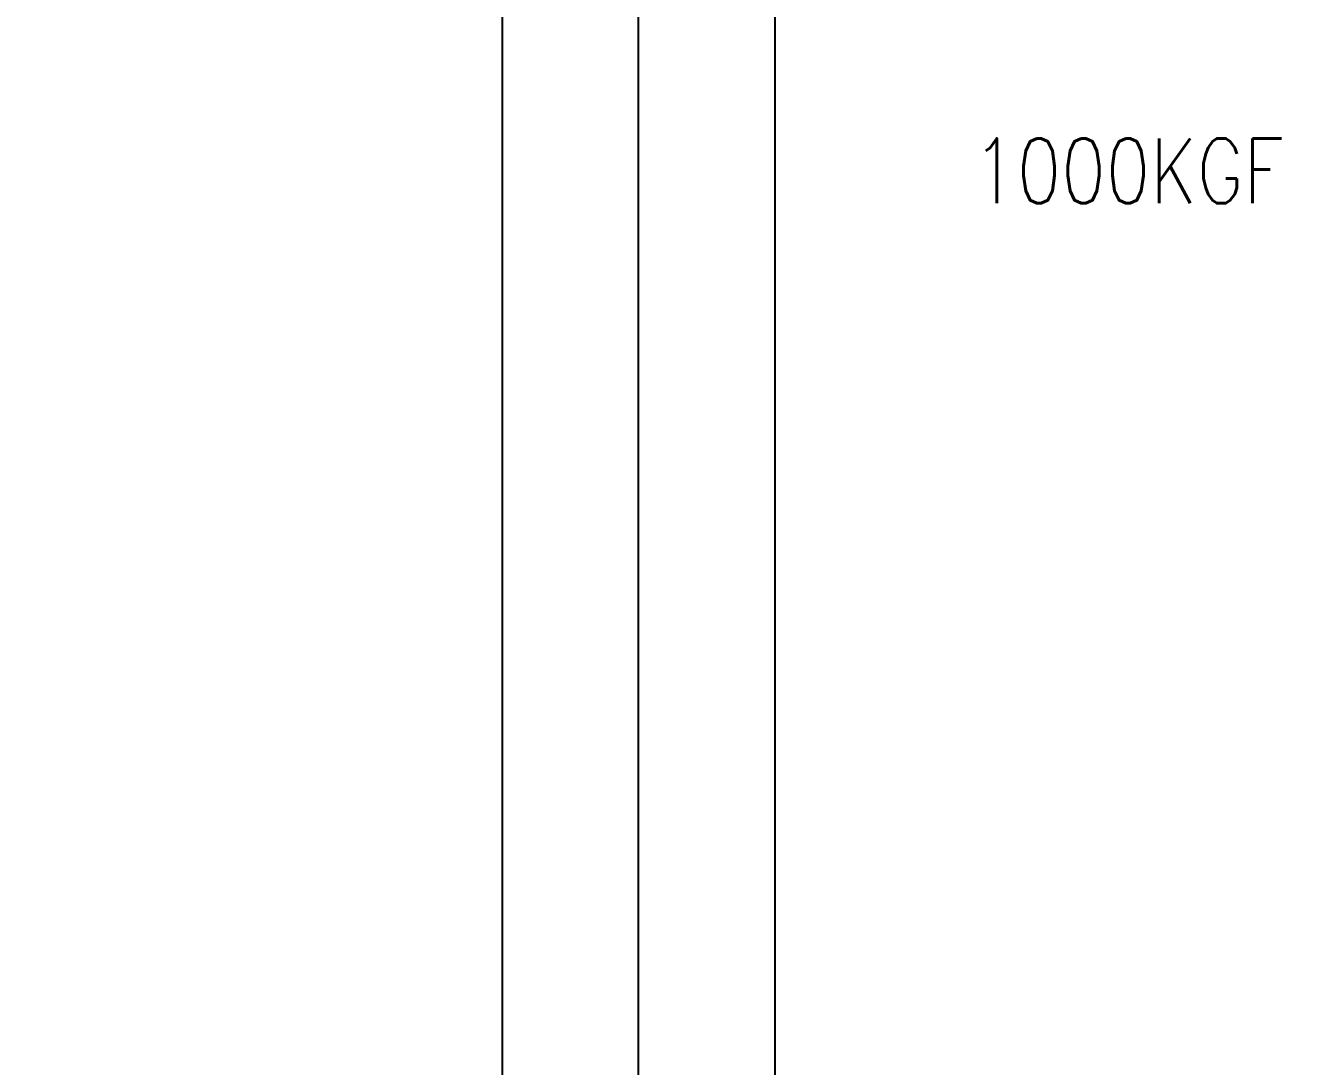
# Model space of a CAD drawing. Header units: millimetres. Extents: x -37020 to 35906, y -101 to 52234.
# Drawn here: x -94.895 to -92.926, y 406.216 to 407.821 of the extents above; entities that cross this region are included whole.
import ezdxf

# ---------------------------------------------------------------- set-up
doc = ezdxf.new("R2010")
doc.units = ezdxf.units.MM
doc.header["$PDMODE"] = 35
doc.header["$PDSIZE"] = 1
doc.linetypes.add('CENTER', pattern=[50.8, 31.75, -6.35, 6.35, -6.35])
doc.linetypes.add('CENTER2', pattern=[28.575, 19.05, -3.175, 3.175, -3.175])
for name, color, linetype in [('0_EJES', 1, 'CENTER2'), ('GE-Cotas', 1, 'Continuous'), ('M0_EQUIPOS', 2, 'Continuous'), ('M_DIM', 1, 'Continuous')]:
    doc.layers.add(name, color=color, linetype=linetype)
doc.styles.add('Romans', font='romans.shx', dxfattribs={"width": 0.8})
doc.styles.add('STYLE-MSF', font='simplex.shx', dxfattribs={"width": 0.8})
doc.dimstyles.new('COTAS GENERAL', dxfattribs={"dimscale": 0.1, "dimtxt": 2.5, "dimasz": 2.5, "dimexe": 1, "dimexo": 1, "dimgap": 1.25, "dimtad": 1, "dimzin": 1, "dimdsep": 46, "dimtxsty": 'Romans', "dimcen": 1, "dimclrd": 2, "dimclre": 1, "dimclrt": 3, "dimaunit": 1, "dimadec": 3, "dimazin": 0, "dimtfac": 1, "dimtix": 1, "dimtmove": 0, "dimatfit": 0, "dimfxl": 1, "dimtolj": 1, "dimarcsym": 0})

# ---------------------------------------------------------------- blocks, each defined once
blk = doc.blocks.new('*D324')
at = {"layer": 'Defpoints', "color": 0, "transparency": 16777216}
for p in [(-89.423, 408.3749), (-88.3049, 408.2248), (-93.9496, 403.0248)]:
    blk.add_point(p, dxfattribs=at)
at = {"layer": 'GE-Cotas', "color": 1, "lineweight": -2, "transparency": 16777216}
for p, q in [((-89.223, 408.3749), (-90.1906, 408.3749)), ((-89.023, 408.2248), (-89.223, 408.3749)), ((-88.3549, 408.2248), (-89.023, 408.2248))]:
    blk.add_line(p, q, dxfattribs=at)
at = {"layer": 'GE-Cotas', "color": 3, "linetype": 'Continuous', "transparency": 16777216, "insert": (-89.8381, 408.4999), "char_height": 0.125, "attachment_point": 5, "style": 'Romans'}
blk.add_mtext('\\A1;{\\Fsimplex|c0;+ ~}5200', dxfattribs=at)
blk = doc.blocks.new('*D325')
at = {"layer": 'Defpoints', "color": 0, "transparency": 16777216}
for p in [(-94.2604, 408.2326), (-94.9465, 407.8617), (-93.9496, 403.0326)]:
    blk.add_point(p, dxfattribs=at)
at = {"layer": 'GE-Cotas', "color": 1, "lineweight": -2, "transparency": 16777216}
for p, q in [((-94.5465, 408.2326), (-94.7465, 407.8617)), ((-94.3104, 408.2326), (-94.5465, 408.2326)), ((-94.7465, 407.8617), (-95.4811, 407.8617))]:
    blk.add_line(p, q, dxfattribs=at)
at = {"layer": 'GE-Cotas', "color": 3, "linetype": 'Continuous', "transparency": 16777216, "insert": (-95.2451, 407.9867), "char_height": 0.125, "attachment_point": 5, "style": 'Romans'}
blk.add_mtext('\\A1;+5200', dxfattribs=at)
blk = doc.blocks.new('*D326')
at = {"layer": 'Defpoints', "color": 0, "transparency": 16777216}
for p in [(-94.9666, 410.7591), (-94.2604, 410.5627), (-93.9496, 403.0326)]:
    blk.add_point(p, dxfattribs=at)
at = {"layer": 'GE-Cotas', "color": 1, "lineweight": -2, "transparency": 16777216}
for p, q in [((-94.7666, 410.7591), (-95.5011, 410.7591)), ((-94.5666, 410.5627), (-94.7666, 410.7591)), ((-94.3104, 410.5627), (-94.5666, 410.5627))]:
    blk.add_line(p, q, dxfattribs=at)
at = {"layer": 'GE-Cotas', "color": 3, "linetype": 'Continuous', "transparency": 16777216, "insert": (-95.2651, 410.8841), "char_height": 0.125, "attachment_point": 5, "style": 'Romans'}
blk.add_mtext('\\A1;+7530', dxfattribs=at)
blk = doc.blocks.new('*D328')
at = {"layer": 'Defpoints', "color": 0, "transparency": 16777216}
for p in [(-89.4899, 409.4498), (-88.4282, 409.1923), (-93.9496, 403.3926)]:
    blk.add_point(p, dxfattribs=at)
at = {"layer": 'GE-Cotas', "color": 1, "lineweight": -2, "transparency": 16777216}
for p, q in [((-89.2899, 409.4498), (-90.2574, 409.4498)), ((-89.0899, 409.1923), (-89.2899, 409.4498)), ((-88.4782, 409.1923), (-89.0899, 409.1923))]:
    blk.add_line(p, q, dxfattribs=at)
at = {"layer": 'GE-Cotas', "color": 3, "linetype": 'Continuous', "transparency": 16777216, "insert": (-89.9049, 409.5748), "char_height": 0.125, "attachment_point": 5, "style": 'Romans'}
blk.add_mtext('\\A1;{\\Fsimplex|c0;+ ~}5800', dxfattribs=at)
blk = doc.blocks.new('*D329')
at = {"layer": 'Defpoints', "color": 0, "transparency": 16777216}
for p in [(-95.4662, 409.4975), (-94.2604, 409.1923), (-93.9496, 403.0326)]:
    blk.add_point(p, dxfattribs=at)
at = {"layer": 'GE-Cotas', "color": 1, "lineweight": -2, "transparency": 16777216}
for p, q in [((-95.2662, 409.4975), (-96.0008, 409.4975)), ((-95.0662, 409.1923), (-95.2662, 409.4975)), ((-94.3104, 409.1923), (-95.0662, 409.1923))]:
    blk.add_line(p, q, dxfattribs=at)
at = {"layer": 'GE-Cotas', "color": 3, "linetype": 'Continuous', "transparency": 16777216, "insert": (-95.7648, 409.6225), "char_height": 0.125, "attachment_point": 5, "style": 'Romans'}
blk.add_mtext('\\A1;+6160', dxfattribs=at)
blk = doc.blocks.new('POSTE')
at = {"layer": 'M0_EQUIPOS', "color": 3}
for p, q in [((-0.21, -2.2216), (-0.21, 8.7784)), ((0.21, 8.7784), (0.21, -2.2216))]:
    blk.add_line(p, q, dxfattribs=at)

msp = doc.modelspace()

# ---------------------------------------------------------------- linework, layer by layer
at = {"layer": '0_EJES', "linetype": 'CENTER'}
msp.add_line((-93.9496, 400.3826), (-93.9496, 411.3826), dxfattribs=at)

# ---------------------------------------------------------------- block references
msp.add_blockref('POSTE', (-93.9496, 402.6042))

# ---------------------------------------------------------------- texts
at = {"layer": 'M_DIM', "color": 3, "style": 'STYLE-MSF', "width": 0.8}
msp.add_text('1000KGF', height=0.1, dxfattribs=at).set_placement((-93.4348, 407.5472))

# ---------------------------------------------------------------- dimensions: what is measured, and where the dimension line sits
at = {"layer": 'GE-Cotas'}
for feature_location, offset, origin, text, picture, middle in [((-94.2604, 410.5627), (-0.7062, 0.1964), (-93.9496, 403.0326), '+<>', '*D326', (-95.2651, 410.8841)), ((-88.4282, 409.1923), (-1.0617, 0.2575), (-93.9496, 403.3926), '{\\Fsimplex|c0;+ ~}<>', '*D328', (-89.9049, 409.5748)), ((-94.2604, 409.1923), (-1.2058, 0.3052), (-93.9496, 403.0326), '+<>', '*D329', (-95.7648, 409.6225)), ((-88.3049, 408.2248), (-1.1181, 0.1501), (-93.9496, 403.0248), '{\\Fsimplex|c0;+ ~}<>', '*D324', (-89.8381, 408.4999)), ((-94.2604, 408.2326), (-0.6861, -0.3709), (-93.9496, 403.0326), '+<>', '*D325', (-95.2451, 407.9867))]:
    dim = msp.add_ordinate_dim(feature_location=feature_location, offset=offset, dtype=0, origin=origin, text=text, dimstyle='COTAS GENERAL', override={"dimscale": 0.05, "dimasz": 2, "dimdec": 0, "dimlfac": 1000, "dimdsep": 44}, dxfattribs=at)
    dim.commit()
    dim.dimension.update_dxf_attribs({"geometry": picture, "text_midpoint": middle})

doc.saveas('drawing.dxf')
